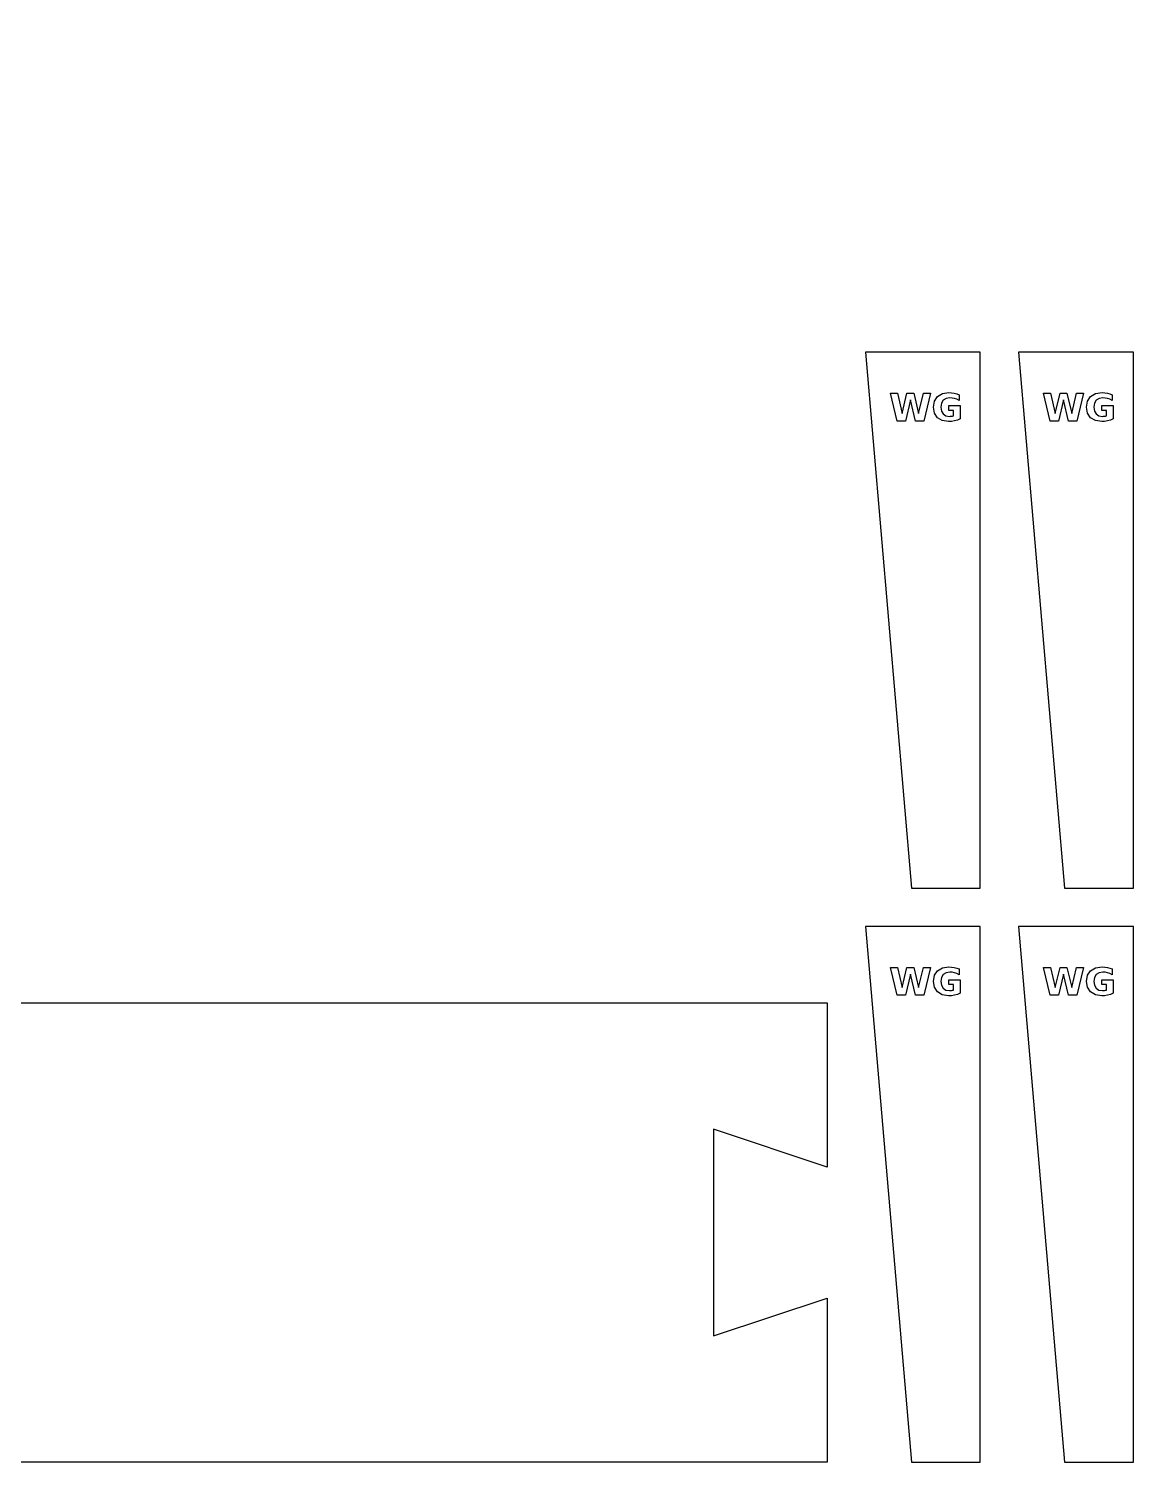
# Model space of a CAD drawing. Header units: millimetres. Extents: x 12 to 580, y 12 to 385.
# Drawn here: x 296.5 to 440.8, y 12.5 to 199.8 of the extents above; entities that cross this region are included whole.
import ezdxf

# ---------------------------------------------------------------- set-up
doc = ezdxf.new("R2010")
doc.units = ezdxf.units.MM
doc.layers.add('CUT', color=1, linetype='Continuous')
doc.layers.add('ENGRAVE', color=5, linetype='Continuous')

msp = doc.modelspace()

# ---------------------------------------------------------------- linework, layer by layer
at = {"layer": 'CUT', "color": 1}
for points in [[(400.83, 51.04), (385.98, 56), (385.98, 29), (400.83, 33.96), (400.83, 12.5), (170.83, 12.5), (127.41, 12.5), (80.83, 12.5), (12.5, 267.5), (29.13, 267.5), (25.31, 279.03), (46.28, 279.03), (42.46, 267.5), (59.09, 267.5), (80.83, 186.37), (80.83, 267.5), (116.98, 267.5), (111.83, 282.9), (139.83, 282.9), (134.67, 267.5), (170.83, 267.5), (170.83, 72.5), (400.83, 72.5)], [(420.83, 87.5), (420.83, 157.5), (405.83, 157.5), (411.83, 87.5)], [(440.83, 87.5), (440.83, 157.5), (425.83, 157.5), (431.83, 87.5)], [(420.83, 12.5), (420.83, 82.5), (405.83, 82.5), (411.83, 12.5)], [(440.83, 12.5), (440.83, 82.5), (425.83, 82.5), (431.83, 12.5)]]:
    msp.add_lwpolyline(points, close=True, dxfattribs=at)
at = {"layer": 'ENGRAVE', "color": 5}
for points in [[(409.1, 152.15), (410, 152.15), (410.63, 149.5), (411.25, 152.15), (412.16, 152.15), (412.78, 149.5), (413.41, 152.15), (414.31, 152.15), (413.45, 148.5), (412.36, 148.5), (411.7, 151.27), (411.05, 148.5), (409.96, 148.5)], [(418.2, 148.77), (417.84, 148.62), (417.47, 148.51), (417.08, 148.45), (416.69, 148.43), (415.87, 148.56), (415.24, 148.94), (414.85, 149.54), (414.71, 150.32), (414.85, 151.11), (415.25, 151.71), (415.9, 152.09), (416.74, 152.21), (417.09, 152.19), (417.43, 152.14), (417.76, 152.06), (418.06, 151.94), (418.06, 151.19), (417.76, 151.34), (417.46, 151.44), (417.16, 151.51), (416.85, 151.53), (416.36, 151.45), (415.99, 151.22), (415.76, 150.84), (415.68, 150.32), (415.76, 149.81), (415.98, 149.43), (416.33, 149.19), (416.81, 149.11), (416.95, 149.12), (417.08, 149.13), (417.2, 149.15), (417.31, 149.19), (417.31, 149.89), (416.73, 149.89), (416.73, 150.53), (418.2, 150.53)], [(429.1, 152.15), (430, 152.15), (430.63, 149.5), (431.25, 152.15), (432.16, 152.15), (432.78, 149.5), (433.41, 152.15), (434.31, 152.15), (433.45, 148.5), (432.36, 148.5), (431.7, 151.27), (431.05, 148.5), (429.96, 148.5)], [(438.2, 148.77), (437.84, 148.62), (437.47, 148.51), (437.08, 148.45), (436.69, 148.43), (435.87, 148.56), (435.24, 148.94), (434.85, 149.54), (434.71, 150.32), (434.85, 151.11), (435.25, 151.71), (435.9, 152.09), (436.74, 152.21), (437.09, 152.19), (437.43, 152.14), (437.76, 152.06), (438.06, 151.94), (438.06, 151.19), (437.76, 151.34), (437.46, 151.44), (437.16, 151.51), (436.85, 151.53), (436.36, 151.45), (435.99, 151.22), (435.76, 150.84), (435.68, 150.32), (435.76, 149.81), (435.98, 149.43), (436.33, 149.19), (436.81, 149.11), (436.95, 149.12), (437.08, 149.13), (437.2, 149.15), (437.31, 149.19), (437.31, 149.89), (436.73, 149.89), (436.73, 150.53), (438.2, 150.53)], [(409.1, 77.15), (410, 77.15), (410.63, 74.5), (411.25, 77.15), (412.16, 77.15), (412.78, 74.5), (413.41, 77.15), (414.31, 77.15), (413.45, 73.5), (412.36, 73.5), (411.7, 76.27), (411.05, 73.5), (409.96, 73.5)], [(418.2, 73.77), (417.84, 73.62), (417.47, 73.51), (417.08, 73.45), (416.69, 73.43), (415.87, 73.56), (415.24, 73.94), (414.85, 74.54), (414.71, 75.32), (414.85, 76.11), (415.25, 76.71), (415.9, 77.09), (416.74, 77.21), (417.09, 77.19), (417.43, 77.14), (417.76, 77.06), (418.06, 76.94), (418.06, 76.19), (417.76, 76.34), (417.46, 76.44), (417.16, 76.51), (416.85, 76.53), (416.36, 76.45), (415.99, 76.22), (415.76, 75.84), (415.68, 75.32), (415.76, 74.81), (415.98, 74.43), (416.33, 74.19), (416.81, 74.11), (416.95, 74.12), (417.08, 74.13), (417.2, 74.15), (417.31, 74.19), (417.31, 74.89), (416.73, 74.89), (416.73, 75.53), (418.2, 75.53)], [(429.1, 77.15), (430, 77.15), (430.63, 74.5), (431.25, 77.15), (432.16, 77.15), (432.78, 74.5), (433.41, 77.15), (434.31, 77.15), (433.45, 73.5), (432.36, 73.5), (431.7, 76.27), (431.05, 73.5), (429.96, 73.5)], [(438.2, 73.77), (437.84, 73.62), (437.47, 73.51), (437.08, 73.45), (436.69, 73.43), (435.87, 73.56), (435.24, 73.94), (434.85, 74.54), (434.71, 75.32), (434.85, 76.11), (435.25, 76.71), (435.9, 77.09), (436.74, 77.21), (437.09, 77.19), (437.43, 77.14), (437.76, 77.06), (438.06, 76.94), (438.06, 76.19), (437.76, 76.34), (437.46, 76.44), (437.16, 76.51), (436.85, 76.53), (436.36, 76.45), (435.99, 76.22), (435.76, 75.84), (435.68, 75.32), (435.76, 74.81), (435.98, 74.43), (436.33, 74.19), (436.81, 74.11), (436.95, 74.12), (437.08, 74.13), (437.2, 74.15), (437.31, 74.19), (437.31, 74.89), (436.73, 74.89), (436.73, 75.53), (438.2, 75.53)]]:
    msp.add_lwpolyline(points, close=True, dxfattribs=at)

doc.saveas('drawing.dxf')
